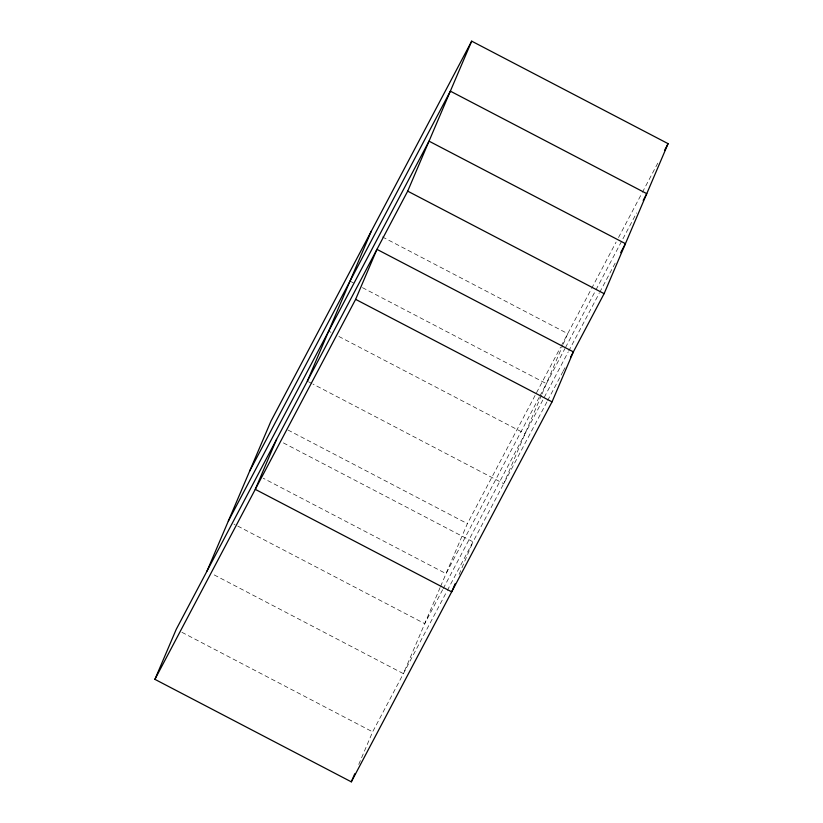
<?xml version="1.0" encoding="UTF-8"?>
<svg xmlns="http://www.w3.org/2000/svg" width="823" height="823" viewBox="0 0 823 823"><rect width="100%" height="100%" fill="white"/><g stroke="black" fill="none" stroke-linecap="round" stroke-linejoin="round"><path stroke-width="0.62" stroke-dasharray="4.12 3.09" d="M358.756 764.413L372.644 731.853L447.002 591.089M440.099 587.601L403.393 673.646L212.653 574.104M440.593 586.439L467.371 523.644L560.566 347.224M459.121 574.413L473.009 541.853L282.268 442.311M541.441 395.277L503.748 483.657L313.018 384.104M541.945 394.114L562.778 345.279M563.271 344.117L567.736 333.654L380.401 235.882M561.163 346.092L591.027 289.542M591.624 288.41L616.118 242.044M618.515 237.528L641.806 193.415M642.403 192.284L658.534 161.75M539.24 397.221L446.045 573.641L263.257 478.245M539.837 396.089L564.928 348.592M565.524 347.46L595.389 290.92M595.986 289.789L636.611 212.89M442.64 589.721L424.719 623.649L233.979 524.097M443.237 588.589L568.086 352.223M568.683 351.092L599.154 293.42M599.751 292.288L616.478 260.624M447.321 590.482L547.357 401.099M547.676 400.492L562.891 371.698M563.21 371.091L565 367.696M349.991 281.147L353.396 282.917M362.48 287.659L546.41 383.652M328.665 331.144L330.939 332.327M338.881 336.473L525.074 433.649M308.471 381.738L311.876 383.518M287.988 430.028L467.371 523.644M181.914 632.301L372.644 731.853"/><path stroke-width="1.23" d="M154.909 679.345L355.629 299.356L376.955 249.359L573.364 351.863L552.038 401.861L351.318 781.85L154.909 679.345L176.235 629.338L407.694 191.152L471.682 41.15L668.091 143.655L604.113 293.657L570.658 356.997M206.974 571.141L270.962 421.139L471.682 41.15M276.59 439.348L255.264 489.346L451.683 591.86L455.15 583.713M307.339 381.142L371.317 231.14M351.318 781.85L354.795 773.713M249.636 471.137L450.356 91.147L646.765 193.662L643.185 200.442M228.31 521.134L429.03 141.155L625.439 243.659L620.655 252.712M664.511 150.444L668.091 143.655M407.694 191.152L604.113 293.657M355.629 299.356L552.038 401.861"/></g></svg>
